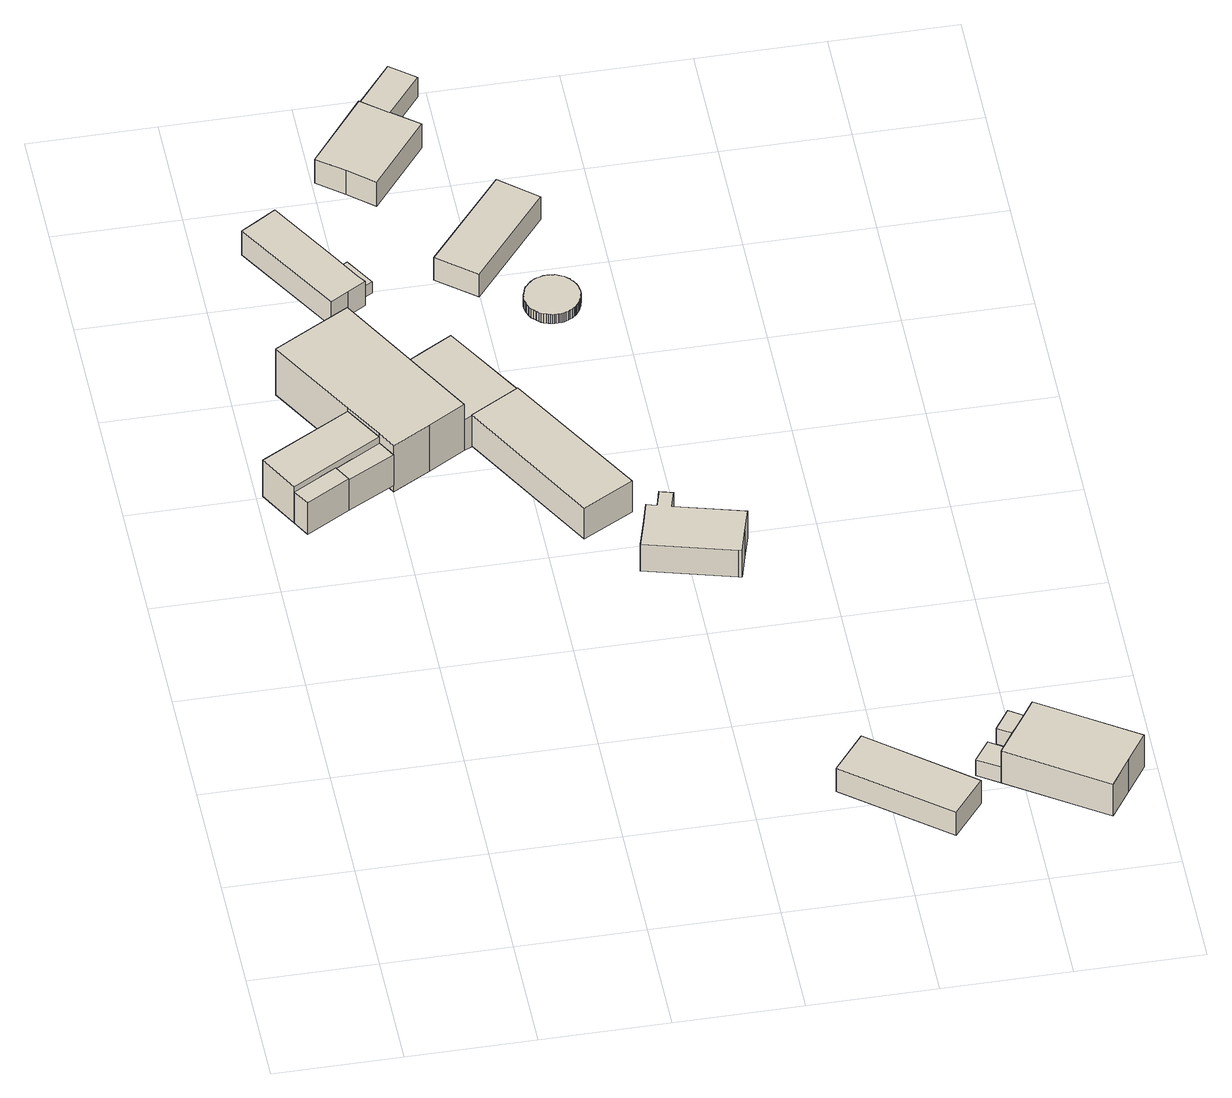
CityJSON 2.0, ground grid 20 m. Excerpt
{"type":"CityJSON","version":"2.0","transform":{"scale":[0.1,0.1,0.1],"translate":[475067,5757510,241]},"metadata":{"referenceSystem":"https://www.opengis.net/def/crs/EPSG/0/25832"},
"CityObjects":{
"building1":{"type":"Building","attributes":{"Gemeindeschluessel":"05711000","function":"31001_1220"},"address":[{"country":"Germany","locality":"Bielefeld","thoroughfareNumber":"207","thoroughfareName":"Oerlinghauser Straße"}],"children":["building1-1","building1-2","building1-3"]},
"building1-1":{"type":"BuildingPart","attributes":{"BezugspunktDach":"2000","measuredHeight":8.42},"parents":["building1"],"geometry":[{"type":"Solid","lod":"1","boundaries":[[[[0,1,2,3]],[[4,5,6,7]],[[4,7,3,2]],[[5,4,2,1]],[[6,5,1,0]],[[7,6,0,3]]]]}]},
"building1-2":{"type":"BuildingPart","attributes":{"BezugspunktDach":"2000","measuredHeight":6.39},"parents":["building1"],"geometry":[{"type":"Solid","lod":"1","boundaries":[[[[8,9,10,11]],[[12,4,13,14]],[[12,14,11,10]],[[4,12,10,9]],[[13,4,9,8]],[[14,13,8,11]]]]}]},
"building1-3":{"type":"BuildingPart","attributes":{"BezugspunktDach":"2000","measuredHeight":7.04},"address":[{"country":"Germany","locality":"Bielefeld","thoroughfareNumber":"207","thoroughfareName":"Oerlinghauser Straße"}],"parents":["building1"],"geometry":[{"type":"Solid","lod":"1","boundaries":[[[[15,16,17,18]],[[14,13,7,19]],[[14,19,18,17]],[[13,14,17,16]],[[7,13,16,15]],[[19,7,15,18]]]]}]},
"building2":{"type":"Building","attributes":{"Gemeindeschluessel":"05711000","function":"31001_1220"},"address":[{"country":"Germany","locality":"Bielefeld","thoroughfareNumber":"207","thoroughfareName":"Oerlinghauser Straße"}],"children":["building2-1","building2-2"]},
"building2-1":{"type":"BuildingPart","attributes":{"BezugspunktDach":"2000","measuredHeight":12.96},"parents":["building2"],"geometry":[{"type":"Solid","lod":"1","boundaries":[[[[20,21,22,23,24,25,26,27,28]],[[29,30,31,32,33,34,35,36,37]],[[29,37,28,27]],[[30,29,27,26]],[[31,30,26,25]],[[32,31,25,24]],[[33,32,24,23]],[[34,33,23,22]],[[35,34,22,21]],[[36,35,21,20]],[[37,36,20,28]]]]}]},
"building2-2":{"type":"BuildingPart","attributes":{"BezugspunktDach":"2000","measuredHeight":8.48},"parents":["building2"],"geometry":[{"type":"Solid","lod":"1","boundaries":[[[[38,39,40,41,42,43,44,45]],[[36,35,46,47,48,49,50,51]],[[36,51,45,44]],[[35,36,44,43]],[[46,35,43,42]],[[47,46,42,41]],[[48,47,41,40]],[[49,48,40,39]],[[50,49,39,38]],[[51,50,38,45]]]]}]},
"building3":{"type":"Building","attributes":{"Gemeindeschluessel":"05711000","function":"31001_2720"},"address":[{"country":"Germany","locality":"Bielefeld","thoroughfareNumber":"207","thoroughfareName":"Oerlinghauser Straße"}],"children":["building3-1","building3-2"]},
"building3-1":{"type":"BuildingPart","attributes":{"BezugspunktDach":"2000","measuredHeight":6.42},"parents":["building3"],"geometry":[{"type":"Solid","lod":"1","boundaries":[[[[52,53,54,55,56,57,58,59]],[[60,61,62,63,64,65,66,67]],[[60,67,59,58]],[[61,60,58,57]],[[62,61,57,56]],[[63,62,56,55]],[[64,63,55,54]],[[65,64,54,53]],[[66,65,53,52]],[[67,66,52,59]]]]}]},
"building3-2":{"type":"BuildingPart","attributes":{"BezugspunktDach":"2000","measuredHeight":2.27},"address":[{"country":"Germany","locality":"Bielefeld","thoroughfareNumber":"207","thoroughfareName":"Oerlinghauser Straße"}],"parents":["building3"],"geometry":[{"type":"Solid","lod":"1","boundaries":[[[[68,69,70,71]],[[72,73,74,75]],[[72,75,71,70]],[[73,72,70,69]],[[74,73,69,68]],[[75,74,68,71]]]]}]},
"building4":{"type":"Building","attributes":{"Gemeindeschluessel":"05711000","BezugspunktDach":"2000","function":"31001_2720","measuredHeight":8.3},"address":[{"country":"Germany","locality":"Bielefeld","thoroughfareNumber":"207","thoroughfareName":"Oerlinghauser Straße"}],"geometry":[{"type":"Solid","lod":"1","boundaries":[[[[76,77,78,79]],[[80,81,82,83]],[[80,83,79,78]],[[81,80,78,77]],[[82,81,77,76]],[[83,82,76,79]]]]}]},
"building5":{"type":"Building","attributes":{"Gemeindeschluessel":"05711000","BezugspunktDach":"2000","function":"31001_2720","measuredHeight":5.76},"address":[{"country":"Germany","locality":"Bielefeld","thoroughfareNumber":"207","thoroughfareName":"Oerlinghauser Straße"}],"geometry":[{"type":"Solid","lod":"1","boundaries":[[[[84,85,86,87,88,89,90]],[[91,92,93,94,95,96,97]],[[91,97,90,89]],[[92,91,89,88]],[[93,92,88,87]],[[94,93,87,86]],[[95,94,86,85]],[[96,95,85,84]],[[97,96,84,90]]]]}]},
"building6":{"type":"Building","attributes":{"Gemeindeschluessel":"05711000","BezugspunktDach":"2000","function":"31001_2720","measuredHeight":9.05},"address":[{"country":"Germany","locality":"Bielefeld","thoroughfareNumber":"207","thoroughfareName":"Oerlinghauser Straße"}],"geometry":[{"type":"Solid","lod":"1","boundaries":[[[[98,99,100,101,102,103,104,105,106,107,108]],[[109,110,111,112,113,114,115,116,117,118,119]],[[109,119,108,107]],[[110,109,107,106]],[[111,110,106,105]],[[112,111,105,104]],[[113,112,104,103]],[[114,113,103,102]],[[115,114,102,101]],[[116,115,101,100]],[[117,116,100,99]],[[118,117,99,98]],[[119,118,98,108]]]]}]},
"building7":{"type":"Building","attributes":{"Gemeindeschluessel":"05711000","BezugspunktDach":"2000","function":"31001_2720","measuredHeight":4.69},"address":[{"country":"Germany","locality":"Bielefeld","thoroughfareNumber":"214","thoroughfareName":"Oerlinghauser Straße"}],"geometry":[{"type":"Solid","lod":"1","boundaries":[[[[120,121,122,123]],[[124,125,126,127]],[[124,127,123,122]],[[125,124,122,121]],[[126,125,121,120]],[[127,126,120,123]]]]}]},
"building8":{"type":"Building","attributes":{"Gemeindeschluessel":"05711000","BezugspunktDach":"2000","function":"31001_2720","measuredHeight":4.74},"address":[{"country":"Germany","locality":"Bielefeld","thoroughfareNumber":"207","thoroughfareName":"Oerlinghauser Straße"}],"geometry":[{"type":"Solid","lod":"1","boundaries":[[[[128,129,130,131]],[[132,133,134,135]],[[132,135,131,130]],[[133,132,130,129]],[[134,133,129,128]],[[135,134,128,131]]]]}]},
"building9":{"type":"Building","attributes":{"Gemeindeschluessel":"05711000","BezugspunktDach":"2000","function":"31001_2720","measuredHeight":6.01},"address":[{"country":"Germany","locality":"Bielefeld","thoroughfareNumber":"207","thoroughfareName":"Oerlinghauser Straße"}],"geometry":[{"type":"Solid","lod":"1","boundaries":[[[[136,137,138,139]],[[140,141,142,143]],[[140,143,139,138]],[[141,140,138,137]],[[142,141,137,136]],[[143,142,136,139]]]]}]},
"building10":{"type":"Building","attributes":{"Gemeindeschluessel":"05711000","BezugspunktDach":"2000","function":"31001_2720","measuredHeight":1.73},"address":[{"country":"Germany","locality":"Bielefeld","thoroughfareNumber":"207","thoroughfareName":"Oerlinghauser Straße"}],"geometry":[{"type":"Solid","lod":"1","boundaries":[[[[144,145,146,147,148,149,150,151,152,153,154,155,156,157,158,159,160,161,162,163,164,165,166,167,168,169,170,171,172,173,174,175,176,177,178,179,180,181,182,183,184,185,186,187,188,189,190,191,192,193,194,195,196,197,198,199,200,201,202,203,204,205,206,207,208,209,210,211,212,213,214,215,216,217,218,219,220,221,222,223,224]],[[225,226,227,228,229,230,231,232,233,234,235,236,237,238,239,240,241,242,243,244,245,246,247,248,249,250,251,252,253,254,255,256,257,258,259,260,261,262,263,264,265,266,267,268,269,270,271,272,273,274,275,276,277,278,279,280,281,282,283,284,285,286,287,288,289,290,291,292,293,294,295,296,297,298,299,300,301,302,303,304,305]],[[225,305,224,223]],[[226,225,223,222]],[[227,226,222,221]],[[228,227,221,220]],[[229,228,220,219]],[[230,229,219,218]],[[231,230,218,217]],[[232,231,217,216]],[[233,232,216,215]],[[234,233,215,214]],[[235,234,214,213]],[[236,235,213,212]],[[237,236,212,211]],[[238,237,211,210]],[[239,238,210,209]],[[240,239,209,208]],[[241,240,208,207]],[[242,241,207,206]],[[243,242,206,205]],[[244,243,205,204]],[[245,244,204,203]],[[246,245,203,202]],[[247,246,202,201]],[[248,247,201,200]],[[249,248,200,199]],[[250,249,199,198]],[[251,250,198,197]],[[252,251,197,196]],[[253,252,196,195]],[[254,253,195,194]],[[255,254,194,193]],[[256,255,193,192]],[[257,256,192,191]],[[258,257,191,190]],[[259,258,190,189]],[[260,259,189,188]],[[261,260,188,187]],[[262,261,187,186]],[[263,262,186,185]],[[264,263,185,184]],[[265,264,184,183]],[[266,265,183,182]],[[267,266,182,181]],[[268,267,181,180]],[[269,268,180,179]],[[270,269,179,178]],[[271,270,178,177]],[[272,271,177,176]],[[273,272,176,175]],[[274,273,175,174]],[[275,274,174,173]],[[276,275,173,172]],[[277,276,172,171]],[[278,277,171,170]],[[279,278,170,169]],[[280,279,169,168]],[[281,280,168,167]],[[282,281,167,166]],[[283,282,166,165]],[[284,283,165,164]],[[285,284,164,163]],[[286,285,163,162]],[[287,286,162,161]],[[288,287,161,160]],[[289,288,160,159]],[[290,289,159,158]],[[291,290,158,157]],[[292,291,157,156]],[[293,292,156,155]],[[294,293,155,154]],[[295,294,154,153]],[[296,295,153,152]],[[297,296,152,151]],[[298,297,151,150]],[[299,298,150,149]],[[300,299,149,148]],[[301,300,148,147]],[[302,301,147,146]],[[303,302,146,145]],[[304,303,145,144]],[[305,304,144,224]]]]}]},
"building11":{"type":"Building","attributes":{"Gemeindeschluessel":"05711000","function":"31001_1010"},"address":[{"country":"Germany","locality":"Bielefeld","thoroughfareNumber":"214","thoroughfareName":"Oerlinghauser Straße"}],"children":["building11-1","building11-2","building11-3"]},
"building11-1":{"type":"BuildingPart","attributes":{"BezugspunktDach":"2000","measuredHeight":9.87},"parents":["building11"],"geometry":[{"type":"Solid","lod":"1","boundaries":[[[[306,307,308,309,310,311,312,313]],[[314,315,316,317,318,319,320,321]],[[314,321,313,312]],[[315,314,312,311]],[[316,315,311,310]],[[317,316,310,309]],[[318,317,309,308]],[[319,318,308,307]],[[320,319,307,306]],[[321,320,306,313]]]]}]},
"building11-2":{"type":"BuildingPart","attributes":{"BezugspunktDach":"2000","measuredHeight":3.28},"parents":["building11"],"geometry":[{"type":"Solid","lod":"1","boundaries":[[[[322,323,324,325]],[[320,326,327,321]],[[320,321,325,324]],[[326,320,324,323]],[[327,326,323,322]],[[321,327,322,325]]]]}]},
"building11-3":{"type":"BuildingPart","attributes":{"BezugspunktDach":"2000","measuredHeight":3.28},"parents":["building11"],"geometry":[{"type":"Solid","lod":"1","boundaries":[[[[328,329,330,331]],[[317,332,333,318]],[[317,318,331,330]],[[332,317,330,329]],[[333,332,329,328]],[[318,333,328,331]]]]}]}
},
"vertices":[
[143,1040,116],[2,961,116],[37,897,116],[179,978,116],[37,897,42],[2,961,42],[143,1040,42],[179,978,42],
[106,936,106],[37,897,106],[52,870,106],[121,909,106],[52,870,42],[106,936,42],[121,909,42],
[179,978,104],[106,936,104],[121,909,104],[195,949,104],[195,949,42],
[313,1016,123],[240,1145,123],[181,1249,123],[122,1216,123],[62,1182,123],[143,1040,123],[179,978,123],[195,949,123],[254,982,123],[195,949,29],[179,978,29],[143,1040,29],[62,1182,29],[122,1216,29],[181,1249,29],[240,1145,29],[313,1016,29],[254,982,29],
[357,1041,92],[402,1066,92],[400,1068,92],[326,1195,92],[283,1170,92],[240,1145,92],[313,1016,92],[325,1022,92],[283,1170,29],[326,1195,29],[400,1068,29],[402,1066,29],[357,1041,29],[325,1022,29],
[224,1338,84],[215,1352,84],[187,1400,84],[121,1511,84],[93,1493,84],[65,1476,84],[167,1304,84],[195,1321,84],[167,1304,35],[65,1476,35],[93,1493,35],[121,1511,35],[187,1400,35],[215,1352,35],[224,1338,35],[195,1321,35],
[211,1414,54],[187,1400,54],[215,1352,54],[240,1366,54],[215,1352,31],[187,1400,31],[211,1414,31],[240,1366,31],
[402,1066,94],[325,1022,94],[452,798,94],[532,842,94],[452,798,31],[325,1022,31],[402,1066,31],[532,842,31],
[327,1694,73],[325,1695,73],[286,1726,73],[200,1617,73],[241,1585,73],[281,1552,73],[368,1662,73],[281,1552,24],[241,1585,24],[200,1617,24],[286,1726,24],[325,1695,24],[327,1694,24],[368,1662,24],
[569,826,81],[561,798,81],[545,803,81],[534,762,81],[522,721,81],[662,682,81],[667,681,81],[678,721,81],[690,762,81],[582,792,81],[590,820,81],[582,792,27],[690,762,27],[678,721,27],[667,681,27],[662,682,27],[522,721,27],[534,762,27],[545,803,27],[561,798,27],[569,826,27],[590,820,27],
[755,192,152],[706,131,152],[863,7,152],[911,67,152],[863,7,105],[706,131,105],[755,192,105],[911,67,105],
[342,1796,68],[286,1726,68],[325,1695,68],[381,1765,68],[325,1695,28],[286,1726,28],[342,1796,28],[381,1765,28],
[458,1545,55],[338,1399,55],[397,1352,55],[516,1497,55],[397,1352,9],[338,1399,9],[458,1545,9],[516,1497,9],
[506,1286,18],[509,1286,18],[512,1287,18],[515,1288,18],[519,1289,18],[522,1291,18],[526,1293,18],[529,1296,18],[530,1296,18],[532,1298,18],[534,1301,18],[537,1305,18],[539,1308,18],[540,1311,18],[542,1314,18],[542,1317,18],[543,1320,18],[544,1323,18],[544,1326,18],[544,1328,18],[544,1331,18],[543,1334,18],[543,1337,18],[542,1341,18],[541,1344,18],[539,1348,18],[537,1351,18],[534,1354,18],[533,1357,18],[532,1357,18],[529,1360,18],[526,1363,18],[522,1365,18],[519,1366,18],[516,1368,18],[513,1369,18],[510,1369,18],[507,1370,18],[504,1370,18],[502,1370,18],[499,1370,18],[496,1370,18],[493,1369,18],[489,1368,18],[486,1367,18],[483,1366,18],[479,1364,18],[476,1361,18],[475,1361,18],[475,1360,18],[471,1357,18],[469,1354,18],[466,1351,18],[464,1348,18],[463,1344,18],[462,1341,18],[461,1338,18],[460,1335,18],[460,1332,18],[459,1330,18],[459,1327,18],[459,1324,18],[460,1321,18],[460,1318,18],[461,1315,18],[463,1311,18],[464,1308,18],[466,1304,18],[469,1301,18],[472,1298,18],[473,1297,18],[476,1294,18],[479,1292,18],[482,1290,18],[486,1289,18],[489,1288,18],[492,1287,18],[495,1286,18],[498,1286,18],[500,1286,18],[503,1286,18],[500,1286,0],[498,1286,0],[495,1286,0],[492,1287,0],[489,1288,0],[486,1289,0],[482,1290,0],[479,1292,0],[476,1294,0],[473,1297,0],[472,1298,0],[469,1301,0],[466,1304,0],[464,1308,0],[463,1311,0],[461,1315,0],[460,1318,0],[460,1321,0],[459,1324,0],[459,1327,0],[459,1330,0],[460,1332,0],[460,1335,0],[461,1338,0],[462,1341,0],[463,1344,0],[464,1348,0],[466,1351,0],[469,1354,0],[471,1357,0],[475,1360,0],[475,1361,0],[476,1361,0],[479,1364,0],[483,1366,0],[486,1367,0],[489,1368,0],[493,1369,0],[496,1370,0],[499,1370,0],[502,1370,0],[504,1370,0],[507,1370,0],[510,1369,0],[513,1369,0],[516,1368,0],[519,1366,0],[522,1365,0],[526,1363,0],[529,1360,0],[532,1357,0],[533,1357,0],[534,1354,0],[537,1351,0],[539,1348,0],[541,1344,0],[542,1341,0],[543,1337,0],[543,1334,0],[544,1331,0],[544,1328,0],[544,1326,0],[544,1323,0],[543,1320,0],[542,1317,0],[542,1314,0],[540,1311,0],[539,1308,0],[537,1305,0],[534,1301,0],[532,1298,0],[530,1296,0],[529,1296,0],[526,1293,0],[522,1291,0],[519,1289,0],[515,1288,0],[512,1287,0],[509,1286,0],[506,1286,0],[503,1286,0],
[988,160,175],[979,147,175],[970,134,175],[947,100,175],[1096,1,175],[1128,48,175],[1160,95,175],[1011,194,175],[1160,95,110],[1128,48,110],[1096,1,110],[947,100,110],[970,134,110],[979,147,110],[988,160,110],[1011,194,110],
[978,216,142],[955,182,142],[988,160,142],[1011,194,142],[955,182,110],[978,216,110],
[937,156,142],[913,122,142],[947,100,142],[970,134,142],[913,122,110],[937,156,110]
]}
